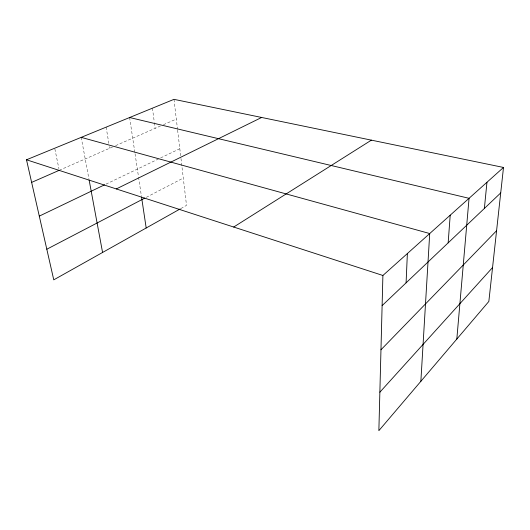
<?xml version="1.0" encoding="UTF-8"?>
<svg xmlns="http://www.w3.org/2000/svg" width="530" height="530" viewBox="0 0 530 530"><rect width="100%" height="100%" fill="white"/><g stroke="black" fill="none" stroke-linecap="round" stroke-linejoin="round"><path stroke-width="0.4" stroke-dasharray="2.65 1.99" d="M180.909 208.515L186.514 205.368L180.743 156.522M146.32 197.319L183.281 178.04M106.04 184.115L158.45 158.98M160.65 157.92L179.816 148.725M59.254 170.302L112.632 146.949M115.606 145.644L160.424 126.034M163.452 124.709L176.311 119.078M54.875 149.009L58.929 168.726M81.209 137.363L88.987 179.259M106.126 127.147L108.842 143.378M109.385 146.624L109.657 148.248M129.611 117.521L134.819 152.236M135.057 153.799L138.449 176.404M138.569 177.219L141.45 196.438M152.435 108.166L154.27 121.893M154.376 122.695L155.131 128.346M173.979 99.342L177.523 129.327M177.616 130.115L180.65 155.74"/><path stroke-width="0.79" d="M503.5 167.453L382.899 275.474L378.864 430.658L488.845 301.444L503.5 167.453L173.979 99.342L26.5 159.782L53.762 279.847L180.207 208.906M406.086 282.841L407.371 253.559M420.86 381.322L429.717 233.538L81.209 137.363M448.155 242.866L450.202 215.193M456.82 339.067L469.05 198.313L129.611 117.521M484.374 208.449L486.957 182.274M379.864 392.2L492.549 267.557M380.964 349.787L496.583 230.716M382.117 305.618L500.717 192.92M233.69 227.039L371.391 140.145M46.812 249.226L144.856 198.088M116.308 188.938L261.654 117.461M39.293 216.127L104.556 184.824M31.634 182.393L59.254 170.302M26.5 159.782L382.899 275.474M89.133 180.061L102.575 252.465M141.57 197.233L146.187 227.993"/></g></svg>
